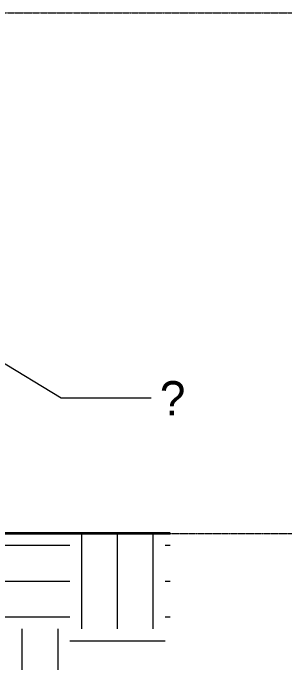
# Model space of a CAD drawing. Header units: inches. Extents: x 21380 to 98133, y -290 to 853.
# Drawn here: x 33310.3 to 33446.9, y -64.7 to 261.7 of the extents above; entities that cross this region are included whole.
import ezdxf

# ---------------------------------------------------------------- set-up
doc = ezdxf.new("R2010")
doc.units = ezdxf.units.IN
doc.header["$MEASUREMENT"] = 0
doc.linetypes.add('Grid Line 1_2_', pattern=[0.875, 0.5, -0.125, 0.125, -0.125])
for name, color, linetype, lineweight in [('A-ANNO-IDEN', 131, 'Continuous', 9), ('A-FLOR-LEVL', 51, 'Continuous', 9), ('C-TOPO', 7, 'Continuous', 9)]:
    doc.layers.add(name, color=color, linetype=linetype, lineweight=lineweight)
doc.styles.add('Century Gothic', font='GOTHIC.TTF', dxfattribs={"height": 17.245342})

msp = doc.modelspace()

# ---------------------------------------------------------------- hatches: boundary and pattern name
at = {"layer": 'C-TOPO'}
h = msp.add_hatch(dxfattribs=at)
h.set_pattern_fill('FP_28', color=256, style=0, pattern_type=2)
h.set_pattern_definition([(0, (22011.01, 102), (48, 48), [48, -48]), (0, (22011.01, 120), (48, 48), [48, -48]), (0, (22011.01, 138), (48, 48), [48, -48]), (90, (22017.01, 144), (-48, 48), [48, -48]), (90, (22035.01, 144), (-48, 48), [48, -48]), (90, (22053.01, 144), (-48, 48), [48, -48])])
h.paths.add_polyline_path([(33389.51, -79.83), (33389.51, 0), (33156.29, 0), (33156.29, -36), (33159.29, -36), (33159.29, -48), (33154.29, -48), (33154.29, -79.83), (33371.54, -79.83)], flags=0)

# ---------------------------------------------------------------- linework, layer by layer
at = {"layer": 'A-ANNO-IDEN', "color": 153}
for p, q in [((33202.78, 147.86), (33334.68, 68.21)), ((33334.68, 68.21), (33384.36, 68.21))]:
    msp.add_line(p, q, dxfattribs=at)
at = {"layer": 'A-FLOR-LEVL', "linetype": 'Grid Line 1_2_'}
for p, q in [((30717.09, 261.75), (34081.65, 261.75)), ((30717.09, 0), (34081.65, 0))]:
    msp.add_line(p, q, dxfattribs=at)
at = {"layer": 'C-TOPO', "lineweight": 35}
for p, q in [((33371.54, 0), (33156.29, 0)), ((33389.51, 0), (33371.54, 0))]:
    msp.add_line(p, q, dxfattribs=at)
at = {"layer": 'C-TOPO'}
for p, q in [((33371.53, 0), (33156.29, 0)), ((33389.51, 0), (33371.53, 0))]:
    msp.add_line(p, q, dxfattribs=at)

# ---------------------------------------------------------------- next in the draw order: texts
at = {"layer": 'A-ANNO-IDEN', "insert": (33384.36, 76.6), "char_height": 17.25, "width": 16.632, "attachment_point": 1, "line_spacing_factor": 0.984117, "style": 'Century Gothic', "bg_fill": 3, "box_fill_scale": 1.25, "bg_fill_color": 0, "bg_fill_transparency": 0}
msp.add_mtext('?', dxfattribs=at)

doc.saveas('drawing.dxf')
